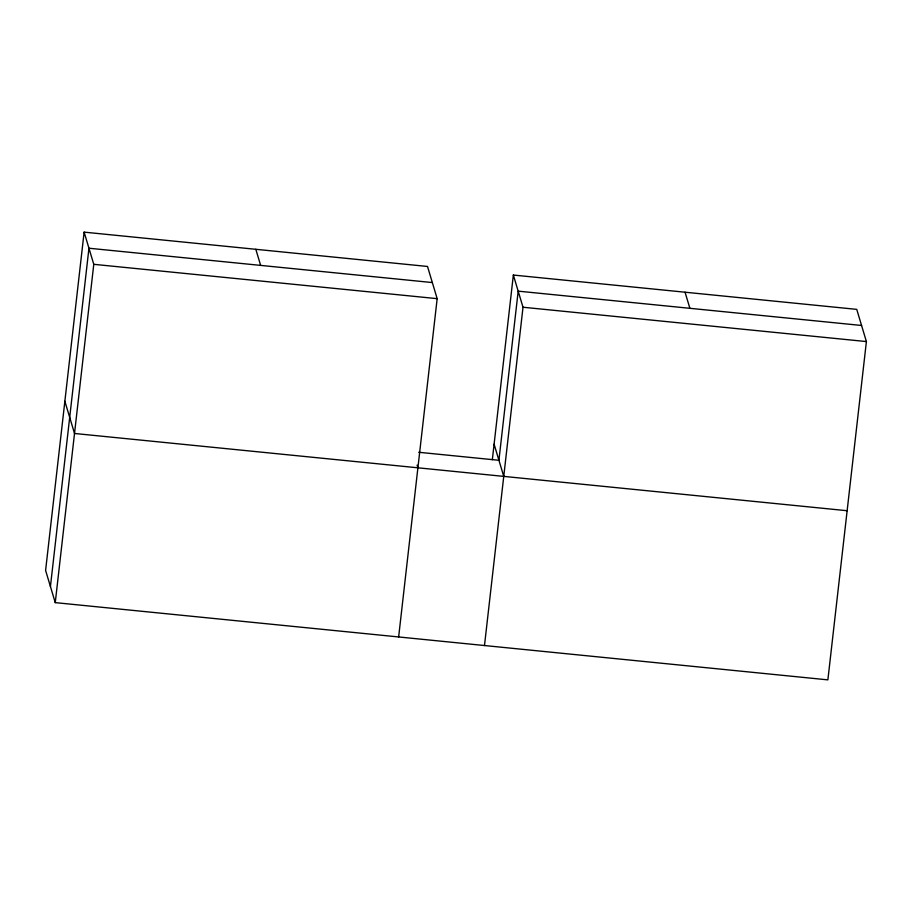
<?xml version="1.0" encoding="UTF-8"?>
<svg xmlns="http://www.w3.org/2000/svg" width="912" height="912" viewBox="0 0 912 912"><rect width="100%" height="100%" fill="white"/><g stroke="black" fill="none" stroke-linecap="round" stroke-linejoin="round"><path stroke-width="1.37" d="M398.647 636.952L437.167 298.657L427.511 266.464L84.121 232.138L45.6 570.433L55.256 602.627L827.879 679.862L866.4 341.567L856.744 309.373L513.353 275.048L492.332 459.705M50.434 586.53L88.954 248.224L432.334 282.56M55.256 602.627L93.776 264.32L84.121 232.138M484.489 645.536L523.009 307.241L513.353 275.048M861.566 325.47L518.187 291.145L498.921 460.286L418.711 452.272M93.776 264.32L437.167 298.657M523.009 307.241L866.4 341.567M847.134 510.72L74.522 433.474L64.866 401.28M685.049 292.205L689.882 308.302M494.099 444.19L503.755 476.383M417.103 465.12L417.901 467.81M255.816 249.295L260.65 265.392"/></g></svg>
